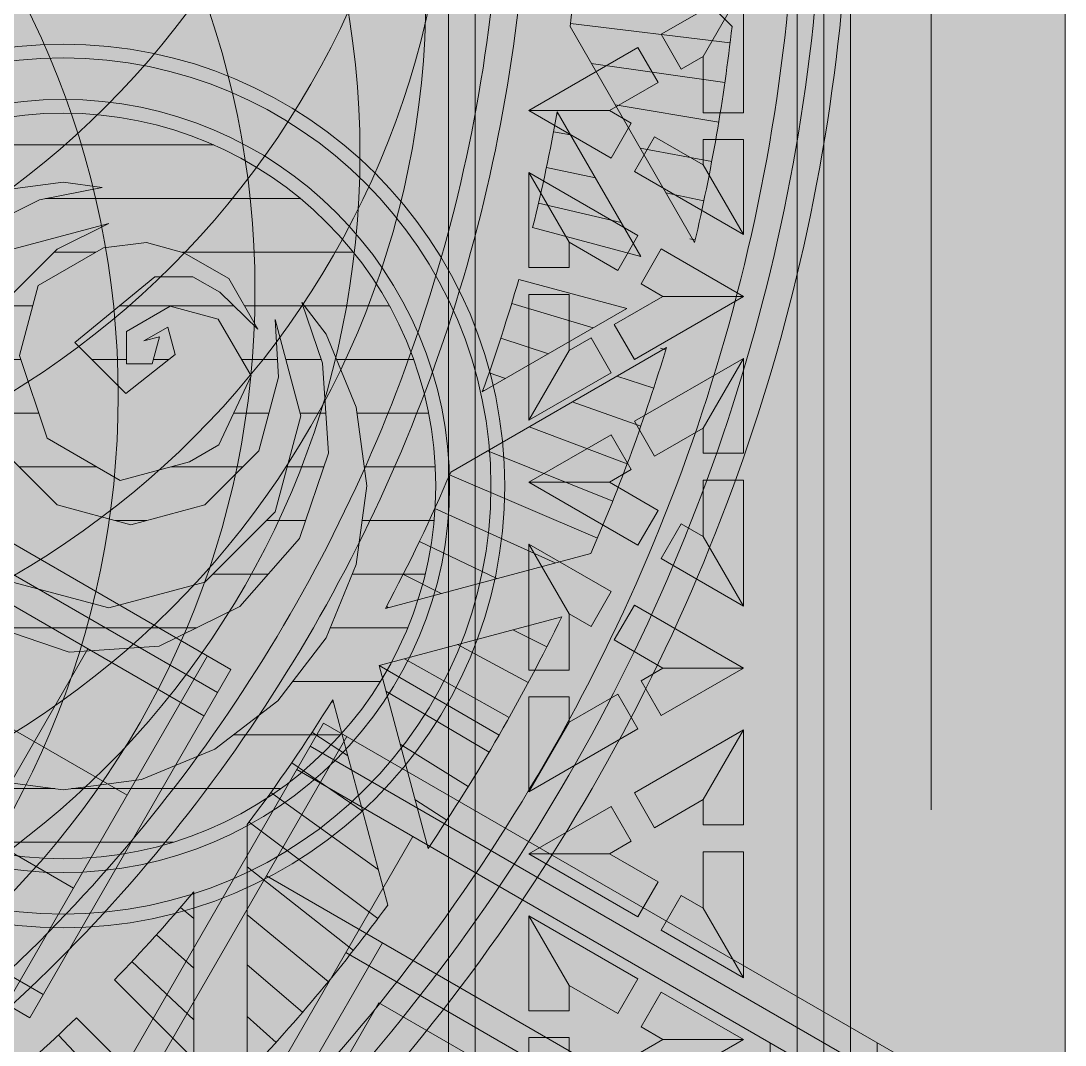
# Model space of a CAD drawing. Header units: inches. Extents: x -17.3 to 28.4, y -11 to 34.2.
# Drawn here: x 0.641 to 1.25, y 0.538 to 1.135 of the extents above; entities that cross this region are included whole.
import ezdxf

# ---------------------------------------------------------------- set-up
doc = ezdxf.new("R2010")
doc.units = ezdxf.units.IN
doc.header["$MEASUREMENT"] = 0
doc.layers.add('NOPLOT', color=5, linetype='Continuous', lineweight=5)

# ---------------------------------------------------------------- blocks, each defined once
blk = doc.blocks.new('Outline')
at = {"layer": 'NOPLOT', "color": 1}
blk.add_line((-1.25, 0), (-1.25, 2.3125), dxfattribs=at)
blk = doc.blocks.new('Ring_Segment')
at = {"layer": 'NOPLOT'}
for p, q in [((-0.93966, 0.23561), (-1.00274, 0.25251)), ((-1.00274, 0.25251), (-0.95404, 0.16816)), ((-1.03405, 0.24423), (-0.96147, 0.11852)), ((-1.03438, 0.24283), (-1.03125, 0.2421)), ((-0.99132, 0.23273), (-0.94311, 0.22141)), ((-1.03946, 0.22006), (-1.0174, 0.21539)), ((-0.97629, 0.20669), (-0.94774, 0.20064)), ((-1.04404, 0.19718), (-1.00234, 0.18931)), ((-0.96184, 0.18166), (-0.95192, 0.17978)), ((-1.04812, 0.17421), (-0.98784, 0.16419)), ((-0.95384, 0.16932), (-0.95482, 0.1695)), ((-1.05169, 0.15115), (-0.97385, 0.13996)), ((-1.05476, 0.12802), (-0.96169, 0.11673)), ((-0.96826, 0.03076), (-1.05588, 0.11838)), ((-1.04068, 0.10318), (-0.96402, 0.09558)), ((-0.98169, 0), (-1.05964, 0.07794)), ((-1.01573, 0.07823), (-0.96589, 0.07439)), ((-1.0609, 0.0583), (-1.03878, 0.05709)), ((-0.99202, 0.05452), (-0.96705, 0.05315)), ((-1.06192, 0.03499), (-1.01515, 0.03345)), ((-0.96945, 0.03195), (-0.96822, 0.03191)), ((-1.06244, 0.01167), (-0.99259, 0.0109)), ((-0.98169, 0), (-1.0625, 0))]:
    blk.add_line(p, q, dxfattribs=at)
for radius, start, end in [(1.125, 165, 180), (1.10938, 165, 180), (1.09375, 165, 180), (1.0625, 166.71097, 173.6028), (0.9375, 165, 180), (0.92187, 165, 180), (0.96875, 165.92417, 170.00391), (0.96875, 172.97248, 178.18034), (1.0625, 175.79311, 180)]:
    blk.add_arc((0, 0), radius, start, end, dxfattribs=at)
blk = doc.blocks.new('Ring_Smaller')
at = {"layer": 'NOPLOT', "xscale": -1}
for rotation in [120, 150]:
    blk.add_blockref('Ring_Segment', (0, 0), dxfattribs=dict(at, rotation=rotation))
at = {"layer": 'NOPLOT', "rotation": 329.9999999999999}
blk.add_blockref('Ring_Segment', (0, 0), dxfattribs=at)
at = {"layer": 'NOPLOT'}
blk.add_blockref('Ring_Segment', (0, 0), dxfattribs=at)
blk = doc.blocks.new('Ringu')
at = {"layer": 'NOPLOT'}
blk.add_circle((-0.09924, 0), 0.50565, dxfattribs=at)
blk = doc.blocks.new('Ringus')
at = {"layer": 'NOPLOT'}
for p, rotation in [((-0.14286, 0.24745), 299.9999999999999), ((-0.20204, 0.20204), 314.9999999999999), ((-0.24745, 0.14286), 329.9999999999999), ((-0.27599, 0.07395), 344.9999999999998), ((-0.27599, -0.07395), 15.00000000000003), ((-0.24745, -0.14286), 30), ((-0.20204, -0.20204), 45.00000000000001), ((-0.14286, -0.24745), 59.99999999999999)]:
    blk.add_blockref('Ringu', p, dxfattribs=dict(at, rotation=rotation))
blk.add_blockref('Ringu', (-0.28573, 0), dxfattribs=at)
blk = doc.blocks.new('Sigils')
at = {"layer": 'NOPLOT', "true_color": 0xffffff}
h = blk.add_hatch(color=7, dxfattribs=at)
h.dxf.hatch_style = 1
edge = h.paths.add_edge_path()
edge.add_arc((1.3046, 0.75), 0.5, -180, 180)
edge = h.paths.add_edge_path()
edge.add_arc((0.0055, -1.5), 0.5, -180, 180)
edge = h.paths.add_edge_path()
edge.add_arc((-1.2935, 0.75), 0.5, -180, 180)
at = {"layer": 'NOPLOT'}
h = blk.add_hatch(dxfattribs=at)
h.set_pattern_fill('ANSI31', color=256, scale=0.485554, angle=315)
h.set_pattern_definition([(1e-30, (-9.19268, 2.42777), (2e-17, 0.0606942), [])])
h.paths.add_polyline_path([(-0.9615, 0.661), (-0.9958, 0.5781), (-1.0504, 0.5069), (-1.1216, 0.4523), (-1.2045, 0.418), (-1.2935, 0.4062), (-1.338, 0.4121), (-1.2669, 0.4262), (-1.1754, 0.4713), (-1.1081, 0.548), (-1.0753, 0.6447), (-1.082, 0.7465), (-1.1271, 0.838), (-1.2038, 0.9053), (-1.3005, 0.9381), (-1.4023, 0.9314), (-1.4938, 0.8863), (-1.5611, 0.8096), (-1.5939, 0.7129), (-1.5872, 0.6111), (-1.5639, 0.5425), (-1.5912, 0.5781), (-1.6255, 0.661), (-1.6373, 0.75), (-1.6255, 0.839), (-1.5912, 0.9219), (-1.5366, 0.9931), (-1.4654, 1.0477), (-1.3825, 1.082), (-1.2935, 1.0937), (-1.2045, 1.082), (-1.1216, 1.0477), (-1.0504, 0.9931), (-0.9958, 0.9219), (-0.9615, 0.839), (-0.9498, 0.75)], flags=16)
h.paths.add_polyline_path([(-1.1276, 0.6705), (-1.1568, 0.5617), (-1.2364, 0.482), (-1.3452, 0.4529), (-1.2869, 0.482), (-1.2258, 0.5432), (-1.2034, 0.6267), (-1.2258, 0.7102), (-1.2869, 0.7714), (-1.3704, 0.7938), (-1.454, 0.7714), (-1.5151, 0.7102), (-1.5375, 0.6267), (-1.5336, 0.5617), (-1.5628, 0.6705), (-1.5336, 0.7793), (-1.454, 0.8589), (-1.3452, 0.888), (-1.2364, 0.8589), (-1.1568, 0.7793)], flags=16)
h.paths.add_polyline_path([(-1.3069, 0.5875), (-1.3646, 0.6452), (-1.4205, 0.6012), (-1.4122, 0.5702), (-1.3849, 0.5859), (-1.4026, 0.5812), (-1.3944, 0.6117), (-1.3652, 0.6117), (-1.3652, 0.5753), (-1.4148, 0.5466), (-1.4693, 0.5612), (-1.5064, 0.6255), (-1.47, 0.7033), (-1.4365, 0.7227), (-1.3582, 0.7437), (-1.2757, 0.696), (-1.2441, 0.6022), (-1.2653, 0.5232), (-1.3395, 0.4804), (-1.3879, 0.4746), (-1.4304, 0.486), (-1.4812, 0.5153), (-1.5141, 0.5724), (-1.4709, 0.5308), (-1.4405, 0.5133), (-1.3975, 0.5133)])
edge = h.paths.add_edge_path()
edge.add_arc((-1.2935, 0.75), 0.4219, 0, 180)
edge.add_arc((-1.2935, 0.75), 0.4219, 180, 360)
for points in [[(-1.2045, 0.418), (-1.2935, 0.4062), (-1.338, 0.4121), (-1.2669, 0.4262), (-1.1754, 0.4713)], [(-1.2038, 0.9053), (-1.3005, 0.9381), (-1.4023, 0.9314), (-1.4938, 0.8863), (-1.5611, 0.8096), (-1.5939, 0.7129), (-1.5872, 0.6111), (-1.5639, 0.5425), (-1.5912, 0.5781), (-1.6255, 0.661), (-1.6373, 0.75), (-1.6255, 0.839), (-1.5912, 0.9219), (-1.5366, 0.9931), (-1.4654, 1.0477), (-1.3825, 1.082), (-1.2935, 1.0937), (-1.2045, 1.082)], [(-1.5141, 0.5724), (-1.4812, 0.5153), (-1.4304, 0.486), (-1.3879, 0.4746), (-1.3395, 0.4804), (-1.2653, 0.5232), (-1.2441, 0.6022), (-1.2757, 0.696), (-1.3582, 0.7437), (-1.4365, 0.7227), (-1.47, 0.7033), (-1.5064, 0.6255), (-1.4693, 0.5612), (-1.4148, 0.5466), (-1.3652, 0.5753), (-1.3652, 0.6117), (-1.3944, 0.6117), (-1.4026, 0.5812), (-1.3849, 0.5859), (-1.4122, 0.5702), (-1.4205, 0.6012), (-1.3646, 0.6452), (-1.3069, 0.5875), (-1.3975, 0.5133), (-1.4405, 0.5133), (-1.4709, 0.5308), (-1.5141, 0.5724)]]:
    blk.add_lwpolyline(points, dxfattribs=at)
blk.add_lwpolyline([(-1.5336, 0.5617), (-1.5628, 0.6705), (-1.5336, 0.7793), (-1.454, 0.8589), (-1.3452, 0.888), (-1.2364, 0.8589), (-1.1568, 0.7793), (-1.1276, 0.6705), (-1.1568, 0.5617), (-1.2364, 0.482), (-1.3452, 0.4529), (-1.2869, 0.482), (-1.2258, 0.5432), (-1.2034, 0.6267), (-1.2258, 0.7102), (-1.2869, 0.7714), (-1.3704, 0.7938), (-1.454, 0.7714), (-1.5151, 0.7102), (-1.5375, 0.6267)], close=True, dxfattribs=at)
for radius in [0.5, 0.4844, 0.4375, 0.4219]:
    blk.add_circle((-1.2935, 0.75), radius, dxfattribs=at)
blk = doc.blocks.new('BigCircle_Smaller')
at = {"layer": 'NOPLOT', "true_color": 0xffffff}
h = blk.add_hatch(color=7, dxfattribs=at)
h.dxf.hatch_style = 1
edge = h.paths.add_edge_path()
edge.add_arc((0, 0), 1.125, 0, 360)
at = {"layer": 'NOPLOT'}
for name in ['Ring_Smaller', 'Ringus']:
    blk.add_blockref(name, (0, 0), dxfattribs=at)
at = {"layer": 'NOPLOT', "xscale": 0.5148761133831258, "yscale": 0.5148761133831258, "zscale": 0.5148761133831258}
blk.add_blockref('Sigils', (0, 0), dxfattribs=at)
blk = doc.blocks.new('Triangle_Borer')
at = {"layer": 'NOPLOT'}
for p, q in [((0.10156, 0.03157), (0.125, 0.07217)), ((0.06145, 0.03548), (0.07317, 0.01518)), ((0.04792, 0.02767), (0.05964, 0.00737)), ((0.125, 0.01683), (0.10156, 0.01683)), ((0.04688, 0), (0, 0)), ((0.125, 0.00121), (0.10156, 0.00121)), ((0.06355, -0.03669), (0.07527, -0.01639)), ((0.07708, -0.0445), (0.0888, -0.0242)), ((0.10156, -0.03157), (0.125, -0.07217))]:
    blk.add_line(p, q, dxfattribs=at)
for points in [[(0.06145, 0.03548), (0.125, 0.07217), (0.125, 0.01683)], [(0.07317, 0.01518), (0.10156, 0.03157), (0.10156, 0.01683)], [(0, 0), (0.04792, 0.02767)], [(0.04688, 0), (0.05964, 0.00737)], [(0.06355, -0.03669), (0, 0)], [(0.07527, -0.01639), (0.04688, 0)], [(0.125, 0.00121), (0.125, -0.07217), (0.07708, -0.0445)], [(0.10156, 0.00121), (0.10156, -0.03157), (0.0888, -0.0242)]]:
    blk.add_lwpolyline(points, dxfattribs=at)
blk = doc.blocks.new('Trimming')
at = {"layer": 'NOPLOT'}
for p, q in [((-1.125, 2.14062), (-1.125, 0)), ((-1.10938, 2.14062), (-1.10938, 0)), ((-1.09375, 2.14062), (-1.09375, 0)), ((-0.90625, 2.14062), (-0.90625, 0)), ((-0.89062, 2.14062), (-0.89062, 0))]:
    blk.add_line(p, q, dxfattribs=at)
at = {"layer": 'NOPLOT', "rotation": 180}
blk.add_blockref('Triangle_Borer', (-0.9375, 1.08253), dxfattribs=at)
at = {"layer": 'NOPLOT'}
for p in [(-1.0625, 0.97428), (-1.0625, 0.54127)]:
    blk.add_blockref('Triangle_Borer', p, dxfattribs=at)
at = {"layer": 'NOPLOT', "xscale": -1}
for p in [(-0.9375, 0.86603), (-0.9375, 0.64952)]:
    blk.add_blockref('Triangle_Borer', p, dxfattribs=at)
at = {"layer": 'NOPLOT', "xscale": -1, "rotation": 180}
blk.add_blockref('Triangle_Borer', (-1.0625, 0.75777), dxfattribs=at)
blk = doc.blocks.new('Edges')
at = {"layer": 'NOPLOT', "xscale": -1}
blk.add_blockref('Trimming', (0, 0), dxfattribs=at)
blk = doc.blocks.new('Shield_Small_half')
at = {"layer": 'NOPLOT', "true_color": 0xffffff}
h = blk.add_hatch(color=7, dxfattribs=at)
h.dxf.hatch_style = 1
h.paths.add_polyline_path([(-0.80468, -0.87404), (-0.96627, -0.90179), (-0.98253, -0.70294), (-0.7991, -0.59704), (-0.72193, -0.73071)])
h.paths.add_polyline_path([(-0.65015, -1.76638), (-0.73504, -1.6225), (-0.61607, -1.59063), (-0.56472, -1.67768)])
edge = h.paths.add_edge_path()
edge.add_line((-0.67834, -1.95911), (-0.49922, -1.77999))
edge.add_line((-0.49922, -1.77999), (-0.4992, -1.77999))
edge.add_line((-0.4992, -1.77999), (-0.49961, -1.77946))
edge.add_line((-0.49961, -1.77946), (-0.41815, -1.69488))
edge.add_line((-0.41815, -1.69488), (-0.56024, -1.45402))
edge.add_line((-0.56024, -1.45402), (-0.67342, -1.48435))
edge.add_line((-0.67342, -1.48435), (-0.67354, -1.48404))
edge.add_line((-0.67354, -1.48404), (-0.91921, -1.54987))
edge.add_arc((1.10156, -0.63599), 2.21781, 204.33461, 216.62592)
edge = h.paths.add_edge_path()
edge.add_line((-0.27047, -2.04817), (-0.39836, -2.26968))
edge.add_arc((1.10156, -0.63599), 2.21781, 227.44442, 240.65507)
edge.add_line((0.01469, -2.56922), (0.01469, -2.41579))
edge.add_line((0.01469, -2.41579), (-0.24001, -2.2316))
edge.add_line((-0.24001, -2.2316), (-0.15154, -2.07837))
edge.add_line((-0.15154, -2.07837), (0.01469, -2.07837))
edge.add_line((0.01469, -2.07837), (0.01469, -1.96087))
edge.add_line((0.01469, -1.96087), (-0.21938, -1.96087))
edge.add_line((-0.21938, -1.96087), (-0.27005, -2.04862))
edge.add_line((-0.27005, -2.04862), (-0.27047, -2.04817))
edge = h.paths.add_edge_path()
edge.add_line((-0.42203, -2.24762), (-0.29297, -2.02406))
edge.add_line((-0.29297, -2.02406), (-0.38897, -1.9212))
edge.add_line((-0.38897, -1.9212), (-0.47787, -1.80731))
edge.add_line((-0.47787, -1.80731), (-0.65832, -1.98561))
edge.add_arc((1.10156, -0.63599), 2.21781, 217.48397, 226.60838)
edge = h.paths.add_edge_path()
edge.add_line((-0.82503, -1.02563), (-1.07383, -1.06769))
edge.add_arc((1.10156, -0.63599), 2.21781, 191.22435, 203.55831)
edge.add_line((-0.9314, -1.52241), (-0.68472, -1.45631))
edge.add_line((-0.68472, -1.45631), (-0.76999, -1.24481))
edge.add_line((-0.76999, -1.24481), (-0.82503, -1.02563))
edge = h.paths.add_edge_path()
edge.add_line((-0.63843, -0.63995), (-0.76327, -0.42371))
edge.add_line((-0.76327, -0.42371), (-1.11623, -0.6275))
edge.add_arc((1.10156, -0.63599), 2.21781, 179.78069, 190.47205)
edge.add_line((-1.07931, -1.03909), (-0.83194, -0.99812))
edge.add_line((-0.83194, -0.99812), (-0.83198, -0.99795))
edge.add_line((-0.83198, -0.99795), (-0.73289, -0.98093))
edge.add_line((-0.73289, -0.98093), (-0.58597, -0.73119))
edge.add_line((-0.58597, -0.73119), (-0.6386, -0.64005))
edge.add_line((-0.6386, -0.64005), (-0.63843, -0.63995))
h.paths.add_polyline_path([(-0.42635, -0.2292), (-0.30151, -0.44543), (-0.3013, -0.44531), (-0.21938, -0.5872), (0.01469, -0.5872), (0.01469, -0.4697), (-0.15154, -0.4697), (-0.25829, -0.2848), (0.01469, -0.1272), (0.01469, 0.02544)])
h.paths.add_polyline_path([(-0.32695, -0.46012), (-0.45179, -0.24388), (-0.73783, -0.40903), (-0.61299, -0.62526)])
h = blk.add_hatch(color=7, dxfattribs=at)
h.dxf.hatch_style = 1
h.paths.add_polyline_path([(-0.457, -0.26385), (-0.71794, -0.4145), (-0.60778, -0.6053), (-0.34684, -0.45465)])
h.paths.add_polyline_path([(-0.57552, -0.48492), (-0.59021, -0.45948), (-0.48191, -0.39695), (-0.46722, -0.42239)], flags=16)
h = blk.add_hatch(color=7, dxfattribs=at)
h.dxf.hatch_style = 1
h.paths.add_polyline_path([(-0.76882, -0.44388), (-1.10156, -0.63599, 0.044227), (-1.06722, -1.02346), (-0.74209, -0.9676), (-0.60297, -0.73112)])
h.paths.add_polyline_path([(-0.70497, -0.73071), (-0.79731, -0.88767), (-0.9796, -0.91899, -0.026785), (-0.99792, -0.69487), (-0.79373, -0.57698)], flags=16)
at = {"layer": 'NOPLOT'}
for p, q in [((-0.71794, -0.4145), (-0.457, -0.26385)), ((-0.71059, -0.42722), (-0.44966, -0.27657)), ((-0.70325, -0.43994), (-0.44231, -0.28929)), ((-0.66115, -0.48348), (-0.42566, -0.34751)), ((-0.39628, -0.39839), (-0.63178, -0.53435)), ((-0.55153, -0.55586), (-0.63965, -0.40322)), ((-1.10156, -0.63599), (-0.76882, -0.44388)), ((-0.60297, -0.73112), (-0.76882, -0.44388)), ((-0.61512, -0.59258), (-0.35419, -0.44193)), ((-0.61153, -0.74567), (-0.78154, -0.45122)), ((-1.1015, -0.65291), (-0.76147, -0.4566)), ((-0.60778, -0.6053), (-0.34684, -0.45465)), ((-1.1013, -0.66976), (-0.75413, -0.46932)), ((-0.65421, -0.78925), (-0.81773, -0.50603)), ((-1.07057, -0.71985), (-0.73747, -0.52754)), ((-0.69653, -0.74533), (-0.80107, -0.56426)), ((-1.01237, -0.70321), (-0.78101, -0.56963))]:
    blk.add_line(p, q, dxfattribs=at)
for points in [[(-0.59506, -0.59795), (-0.70522, -0.40716)], [(-0.60778, -0.6053), (-0.71794, -0.4145)]]:
    blk.add_lwpolyline(points, dxfattribs=at)
blk.add_lwpolyline([(-0.7991, -0.59704), (-0.72193, -0.73071), (-0.80468, -0.87404), (-0.96627, -0.90179), (-0.98253, -0.70294)], close=True, dxfattribs=at)
for radius, start, end in [(2.17375, 179.55196, 190.13458), (2.115, 179.53949, 189.74744)]:
    blk.add_arc((1.10156, -0.63599), radius, start, end, dxfattribs=at)
blk = doc.blocks.new('Shield_Small_Full')
at = {"layer": 'NOPLOT', "xscale": -1.063829787234037, "yscale": 1.063829787234037, "zscale": 1.063829787234037}
blk.add_blockref('Shield_Small_half', (0, -1.60531), dxfattribs=at)

msp = doc.modelspace()

# ---------------------------------------------------------------- hatches: boundary and pattern name
at = {"layer": 'NOPLOT'}
h = msp.add_hatch(color=0, dxfattribs=at)
h.dxf.hatch_style = 1
h.paths.add_polyline_path([(-1.25, 2.5), (1.25, 2.5), (1.25, -2.5), (-1.25, -2.5)])

# ---------------------------------------------------------------- linework, layer by layer
msp.add_line((1.17187, 1.28971), (1.17187, 0.67523), dxfattribs=at)
msp.add_lwpolyline([(-1.25, 2.5), (1.25, 2.5), (1.25, -2.5), (-1.25, -2.5)], close=True, dxfattribs=at)

# ---------------------------------------------------------------- block references
at = {"color": 1, "xscale": -1}
msp.add_blockref('Outline', (0, 0), dxfattribs=at)
at = {"layer": 'NOPLOT', "rotation": 180}
msp.add_blockref('BigCircle_Smaller', (0, 1.25), dxfattribs=at)
at = {"layer": 'NOPLOT'}
for name, p in [('Edges', (0, 0)), ('Shield_Small_Full', (0, 2.80326))]:
    msp.add_blockref(name, p, dxfattribs=at)

doc.saveas('drawing.dxf')
